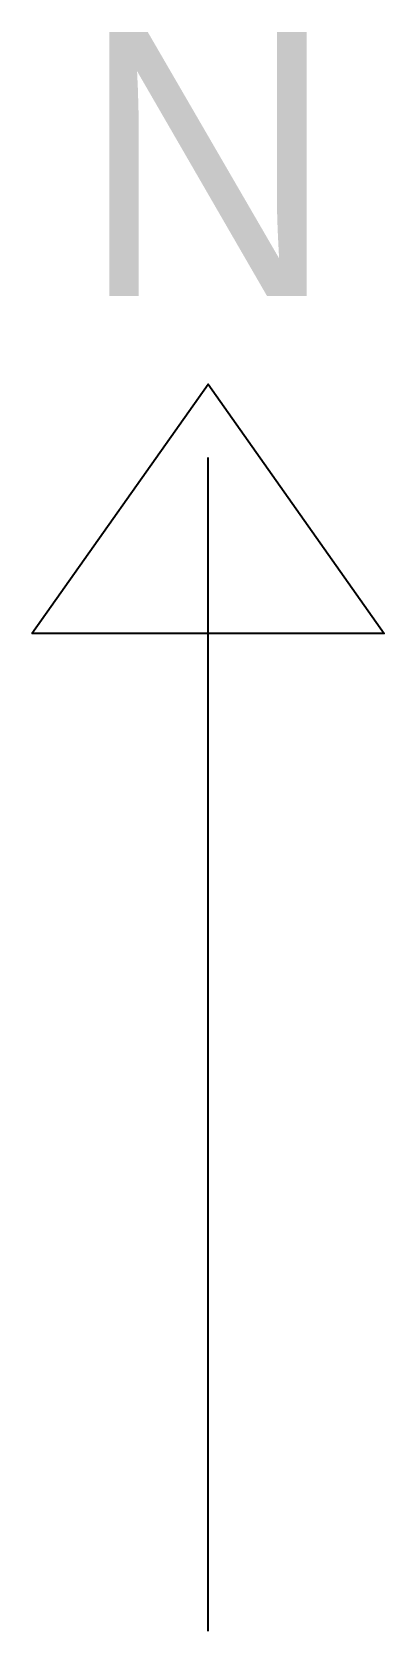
# Model space of a CAD drawing. Header units: metres. Extents: x -0.12 to 0.12, y -0.4 to 0.69.
import ezdxf
from ezdxf.enums import TextEntityAlignment as Align

# ---------------------------------------------------------------- set-up
doc = ezdxf.new("R2010")
doc.units = ezdxf.units.M

msp = doc.modelspace()

# ---------------------------------------------------------------- linework, layer by layer
msp.add_line((0, -0.4), (0, 0.4))
msp.add_lwpolyline([(-0.12, 0.28), (0, 0.45), (0.12, 0.28)], close=True)

# ---------------------------------------------------------------- texts
msp.add_text('N', height=0.18).set_placement((0, 0.6), align=Align.MIDDLE_CENTER)

doc.saveas('drawing.dxf')
